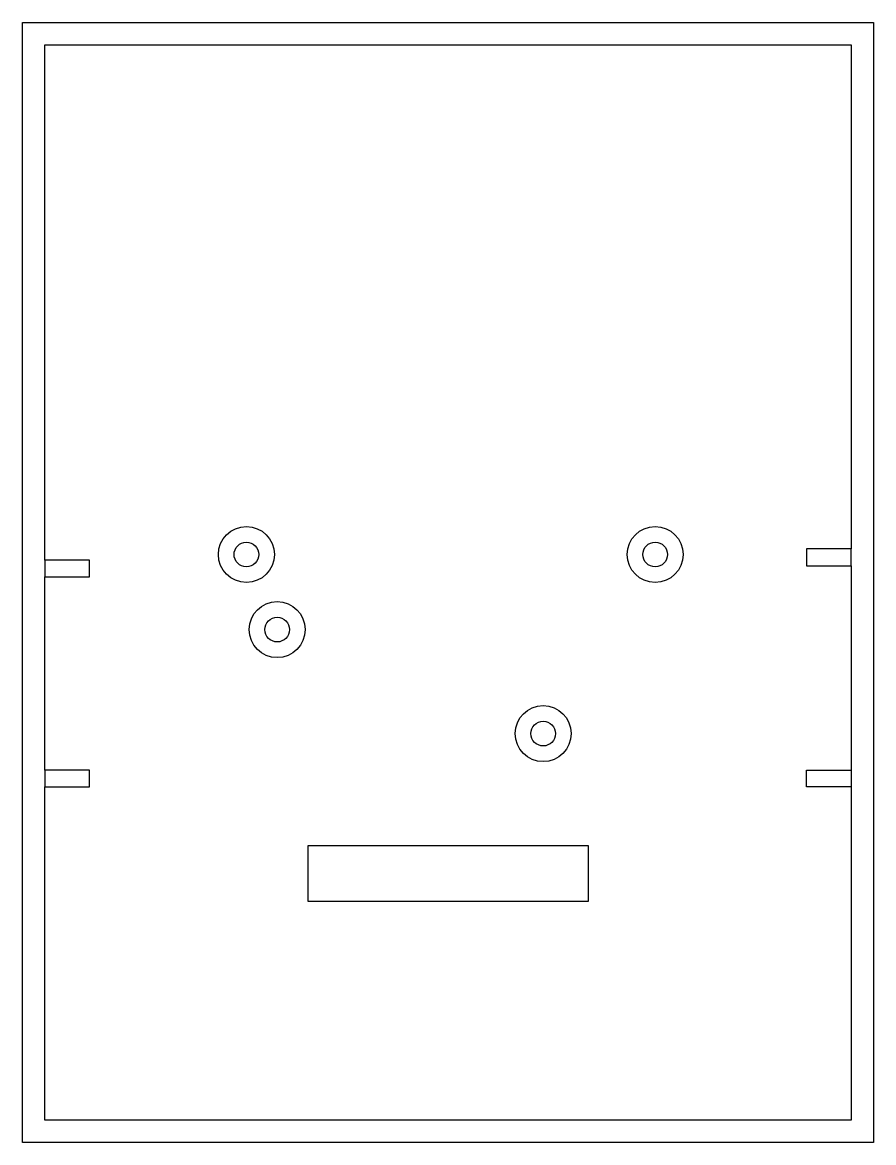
# Model space of a CAD drawing. Extents: x -38 to 38, y -50 to 50.
import ezdxf

# ---------------------------------------------------------------- set-up
doc = ezdxf.new("R2010")
doc.units = 0
doc.layers.add('Shape2DView', color=7, linetype='CONTINUOUS')

msp = doc.modelspace()

# ---------------------------------------------------------------- linework, layer by layer
at = {"layer": 'Shape2DView'}
for p, q in [((-38, 50), (38, 50)), ((-38, -50), (-38, 50)), ((38, 50), (38, -50)), ((-36, 2), (-36, 48)), ((-36, 48), (36, 48)), ((36, 48), (36, 3)), ((36, 3), (32, 3)), ((32, 3), (32, 1.5)), ((36, 1.5), (36, 3)), ((-36, 2), (-36, 0.5)), ((-32, 2), (-36, 2)), ((-32, 0.5), (-32, 2)), ((32, 1.5), (36, 1.5)), ((36, 1.5), (36, -16.75)), ((-36, -16.75), (-36, 0.5)), ((-36, 0.5), (-32, 0.5)), ((-36, -16.75), (-36, -18.25)), ((-32, -16.75), (-36, -16.75)), ((-32, -18.25), (-32, -16.75)), ((32, -18.25), (32, -16.75)), ((32, -16.75), (36, -16.75)), ((36, -16.75), (36, -18.25)), ((-36, -48), (-36, -18.25)), ((-36, -18.25), (-32, -18.25)), ((36, -18.25), (32, -18.25)), ((36, -18.25), (36, -48)), ((-12.5, -23.4919), (12.5, -23.4919)), ((-12.5, -28.4919), (-12.5, -23.4919)), ((12.5, -23.4919), (12.5, -28.4919)), ((12.5, -28.4919), (-12.5, -28.4919)), ((36, -48), (-36, -48)), ((38, -50), (-38, -50))]:
    msp.add_line(p, q, dxfattribs=at)
for centre, radius in [((-18, 2.5), 2.5), ((18.5, 2.5), 2.5), ((-18, 2.5), 1.1), ((18.5, 2.5), 1.1), ((-15.25, -4.2082), 2.5), ((-15.25, -4.2082), 1.1), ((8.5, -13.4919), 2.5), ((8.5, -13.4919), 1.1)]:
    msp.add_circle(centre, radius, dxfattribs=at)

doc.saveas('drawing.dxf')
